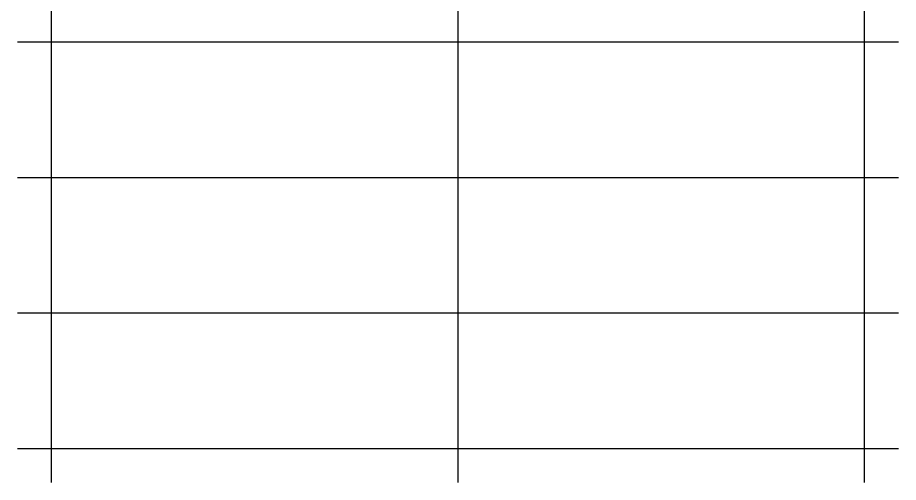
# Model space of a CAD drawing. Extents: x 2650716 to 2715620, y 1065593 to 1133200.
# Drawn here: x 2650744 to 2676744, y 1085678 to 1099396 of the extents above; entities that cross this region are included whole.
import ezdxf

# ---------------------------------------------------------------- set-up
doc = ezdxf.new("R2010")
doc.units = 0
doc.header["$LTSCALE"] = 1000
doc.header["$MEASUREMENT"] = 0
doc.layers.add('DOTE', color=1, linetype='Continuous')

msp = doc.modelspace()

# ---------------------------------------------------------------- linework, layer by layer
at = {"layer": 'DOTE'}
for p, q in [((2651743.5, 1085678), (2651743.5, 1131678)), ((2663743.5, 1085678), (2663743.5, 1131678)), ((2675743.5, 1085678), (2675743.5, 1131678)), ((2650743.5, 1098678), (2676743.5, 1098678)), ((2650743.5, 1094678), (2676743.5, 1094678)), ((2650743.5, 1090678), (2676743.5, 1090678)), ((2650743.5, 1086678), (2676743.5, 1086678))]:
    msp.add_line(p, q, dxfattribs=at)

doc.saveas('drawing.dxf')
